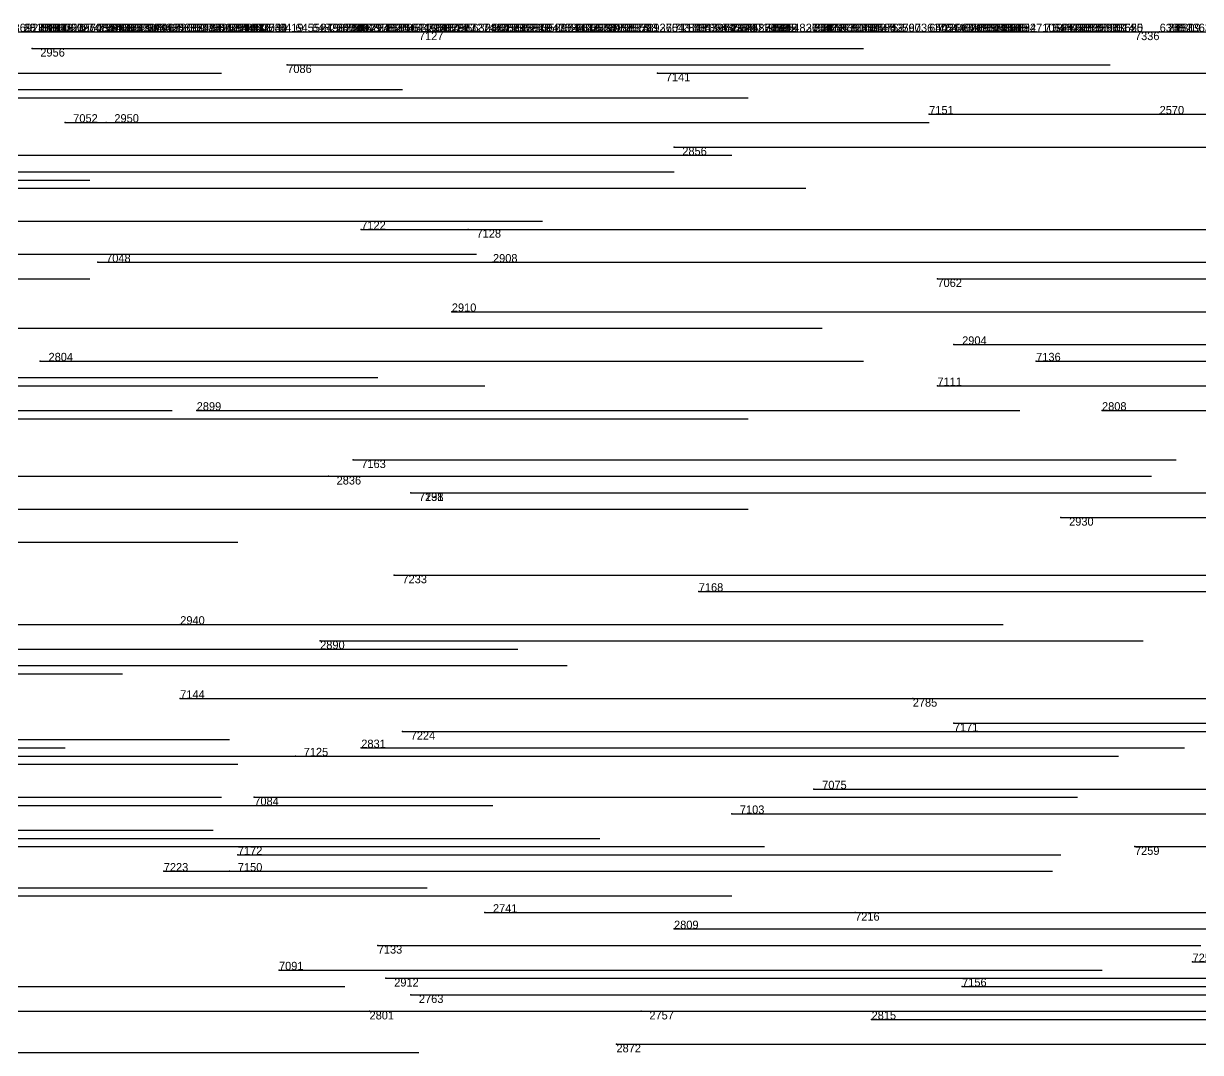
# Model space of a CAD drawing. Extents: x 0 to 1.1, y 0 to 1.
# Drawn here: x 0.371 to 0.514, y 0.876 to 1.001 of the extents above; entities that cross this region are included whole.
import ezdxf

# ---------------------------------------------------------------- set-up
doc = ezdxf.new("R2010")
doc.units = 0
for name, color, linetype in [('Facilities', 3, 'CONTINUOUS'), ('Normals', 1, 'CONTINUOUS'), ('Source_points', 5, 'CONTINUOUS'), ('Text', 3, 'CONTINUOUS')]:
    doc.layers.add(name, color=color, linetype=linetype)

msp = doc.modelspace()

# ---------------------------------------------------------------- linework, layer by layer
at = {"layer": 'Facilities', "color": 3}
for p in [(0.371, 1, 0.196), (0.371, 1, 0.229), (0.371, 1, 0.571), (0.372, 1, 0.146), (0.372, 1, 0.016), (0.373, 1, 0.078), (0.373, 1, 0.426), (0.373, 1, 0.755), (0.373, 1, 0.54), (0.374, 1, 0.349), (0.374, 1, 0.546), (0.374, 1, 0.948), (0.374, 1, 0.886), (0.375, 1, 0.438), (0.375, 1, 0.799), (0.376, 1, 0.467), (0.376, 1, 0.887), (0.377, 1, 0.127), (0.377, 1, 0.12), (0.377, 1, 0.98), (0.378, 1, 0.644), (0.378, 1, 0.931), (0.379, 1, 0.384), (0.38, 1, 0.451), (0.38, 1, 0.741), (0.38, 1, 0.966), (0.381, 1, 0.226), (0.381, 1, 0.017), (0.381, 1, 0.575), (0.381, 1, 0.903), (0.381, 1, 0.906), (0.382, 1, 0.056), (0.382, 1, 0.978), (0.383, 1, 0.073), (0.383, 1, 0.691), (0.384, 1, 0.25), (0.384, 1, 0.241), (0.384, 1, 0.77), (0.386, 1, 0.059), (0.386, 1, 0.696), (0.386, 1, 0.863), (0.387, 1, 0.592), (0.388, 1, 0.124), (0.389, 1, 0.336), (0.389, 1, 0.514), (0.39, 1, 0.477), (0.39, 1, 0.33), (0.391, 1, 0.421), (0.391, 1, 0.656), (0.391, 1, 0.551), (0.392, 1, 0.879), (0.393, 1, 0.36), (0.393, 1, 0.657), (0.394, 1, 0.22), (0.394, 1, 0.471), (0.394, 1, 0.278), (0.395, 1, 0.107), (0.395, 1, 0.313), (0.396, 1, 0.745), (0.397, 1, 0.418), (0.397, 1, 0.733), (0.397, 1, 0.669), (0.397, 1, 0.991), (0.397, 1, 0.814), (0.398, 1, 0.053), (0.399, 1, 0.223), (0.4, 1, 0.346), (0.4, 1, 0.951), (0.401, 1, 0.654), (0.404, 1, 0.641), (0.405, 1, 0.57), (0.406, 1, 0.161), (0.407, 1, 0.562), (0.408, 1, 0.204), (0.408, 1, 0.482), (0.408, 1, 0.336), (0.408, 1, 0.69), (0.409, 1, 0.063), (0.409, 1, 0.894), (0.409, 1, 0.915), (0.41, 1, 0.099), (0.41, 1, 0.129), (0.41, 1, 0.524), (0.41, 1, 0.888), (0.412, 1, 0.571), (0.413, 1, 0.226), (0.413, 1, 0.098), (0.413, 1, 0.572), (0.413, 1, 0.763), (0.414, 1, 0.211), (0.415, 1, 0.25), (0.415, 1, 0.629), (0.416, 1, 0.756), (0.417, 1, 0.731), (0.418, 1, 0.807), (0.418, 1, 1), (0.419, 1, 0.107), (0.42, 1, 0.968), (0.42, 1, 0.971), (0.421, 1, 0.389), (0.421, 1, 0.696), (0.421, 1, 0.832), (0.422, 1, 0.786), (0.423, 1, 0.159), (0.423, 1, 0.193), (0.423, 1, 0.424), (0.426, 1, 0.111), (0.426, 1, 0.557), (0.427, 1, 0.128), (0.428, 1, 0.346), (0.428, 1, 0.406), (0.428, 1, 0.299), (0.428, 1, 0.302), (0.428, 1, 0.954), (0.429, 1, 0.018), (0.43, 1, 0.466), (0.431, 1, 0.206), (0.431, 1, 0.327), (0.431, 1, 0.51), (0.432, 1, 0.217), (0.432, 1, 0.29), (0.433, 1, 0.303), (0.433, 1, 0.388), (0.434, 1, 0.491), (0.435, 1, 0.421), (0.435, 1, 0.899), (0.436, 1, 0.632), (0.437, 1, 0.281), (0.437, 1, 0.988), (0.437, 1, 0.774), (0.438, 1, 0.298), (0.439, 1, 0.004), (0.439, 1, 0.278), (0.439, 1, 0.265), (0.439, 1, 0.765), (0.44, 1, 0.135), (0.442, 1, 0.213), (0.442, 1, 0.729), (0.443, 1, 0.116), (0.444, 1, 0.09), (0.444, 1, 0.399), (0.445, 1, 0.127), (0.445, 1, 0.272), (0.446, 1, 0.817), (0.449, 1, 0.692), (0.449, 1, 0.807), (0.45, 1, 0.195), (0.45, 1, 0.901), (0.451, 1, 0.04), (0.451, 1, 0.214), (0.451, 1, 0.81), (0.452, 1, 0.297), (0.453, 1, 0.738), (0.455, 1, 0.054), (0.455, 1, 0.639), (0.455, 1, 0.541), (0.455, 1, 0.854), (0.457, 1, 0.141), (0.457, 1, 0.199), (0.457, 1, 0.202), (0.457, 1, 0.731), (0.457, 1, 0.909), (0.46, 1, 0.458), (0.46, 1, 0.791), (0.461, 1, 0.196), (0.461, 1, 0.65), (0.461, 1, 0.898), (0.462, 1, 0.252), (0.462, 1, 0.223), (0.462, 1, 0.559), (0.462, 1, 0.845), (0.463, 1, 0.406), (0.465, 1, 0.238), (0.465, 1, 0.409), (0.466, 1, 0.668), (0.466, 1, 0.921), (0.467, 1, 0.331), (0.468, 1, 0.213), (0.468, 1, 0.025), (0.468, 1, 0.336), (0.469, 1, 0.095), (0.469, 1, 0.533), (0.47, 1, 0.427), (0.471, 1, 0.713), (0.472, 1, 0.009), (0.472, 1, 0.187), (0.473, 1, 0.465), (0.473, 1, 0.873), (0.474, 1, 0.754), (0.474, 1, 0.525), (0.474, 1, 0.863), (0.475, 1, 0.234), (0.476, 1, 0.309), (0.477, 1, 0.088), (0.48, 1, 0.382), (0.481, 1, 0.604), (0.481, 1, 0.672), (0.481, 1, 0.991), (0.483, 1, 0.593), (0.483, 1, 0.535), (0.484, 1, 0.266), (0.485, 1, 0.445), (0.485, 1, 0.754), (0.486, 1, 0.389), (0.486, 1, 0.558), (0.486, 1, 0.863), (0.487, 1, 0.768), (0.487, 1, 0.767), (0.488, 1, 0.22), (0.488, 1, 0.13), (0.488, 1, 0.699), (0.488, 1, 0.928), (0.489, 1, 0.088), (0.489, 1, 0.501), (0.489, 1, 0.393), (0.489, 1, 0.872), (0.49, 1, 0.08), (0.49, 1, 0.391), (0.49, 1, 0.585), (0.49, 1, 0.834), (0.491, 1, 0.247), (0.494, 1, 0.85), (0.494, 1, 0.82), (0.496, 1, 0.685), (0.496, 1, 0.713), (0.497, 1, 0.107), (0.497, 1, 0.399), (0.497, 1, 0.877), (0.498, 1, 0.525), (0.499, 1, 0.065), (0.499, 1, 0.336), (0.499, 1, 0.938), (0.5, 1, 0.498), (0.501, 1, 0.348), (0.501, 1, 0.375), (0.501, 1, 0.785), (0.502, 1, 0.771), (0.503, 1, 0.274), (0.503, 1, 0.355), (0.503, 1, 0.438), (0.505, 1, 1), (0.509, 1, 0.739), (0.509, 1, 0.885), (0.51, 1, 0.25), (0.51, 1, 0.825), (0.511, 1, 0.698), (0.513, 1, 0.443), (0.513, 1, 0.977), (0.372, 0.998), (0.403, 0.996, 1), (0.448, 0.995, 1), (0.481, 0.99, 1), (0.509, 0.99), (0.376, 0.989, 1), (0.381, 0.989), (0.45, 0.986), (0.412, 0.976, 1), (0.425, 0.976, 1), (0.38, 0.972, 1), (0.428, 0.972), (0.482, 0.97, 1), (0.423, 0.966), (0.484, 0.962), (0.373, 0.96), (0.494, 0.96, 1), (0.482, 0.957, 1), (0.392, 0.954), (0.502, 0.954), (0.411, 0.948, 1), (0.408, 0.946), (0.418, 0.944, 1), (0.418, 0.944, 1), (0.497, 0.941), (0.416, 0.934, 1), (0.453, 0.932, 1), (0.39, 0.928), (0.407, 0.926), (0.39, 0.919, 1), (0.479, 0.919), (0.484, 0.916, 1), (0.417, 0.915, 1), (0.412, 0.913), (0.404, 0.912, 1), (0.399, 0.907, 1), (0.467, 0.908, 1), (0.457, 0.905, 1), (0.506, 0.901, 1), (0.397, 0.9, 1), (0.388, 0.898, 1), (0.396, 0.898, 1), (0.427, 0.893), (0.472, 0.893, 1), (0.45, 0.891), (0.414, 0.889, 1), (0.513, 0.887, 1), (0.402, 0.886, 1), (0.415, 0.885), (0.485, 0.884, 1), (0.418, 0.883), (0.413, 0.881), (0.446, 0.881), (0.474, 0.88), (0.443, 0.877)]:
    msp.add_point(p, dxfattribs=at)
at = {"layer": 'Normals', "color": 1}
for p, q in [((0.271, 1, 0.752), (0.371, 1, 0.752)), ((0.271, 1, 0.914), (0.371, 1, 0.914)), ((0.272, 1, 0.16), (0.372, 1, 0.16)), ((0.273, 1, 0.24), (0.373, 1, 0.24)), ((0.273, 1, 0.335), (0.373, 1, 0.335)), ((0.273, 1, 0.511), (0.373, 1, 0.511)), ((0.273, 1, 0.759), (0.373, 1, 0.759)), ((0.273, 1, 0.834), (0.373, 1, 0.834)), ((0.274, 1, 0.63), (0.374, 1, 0.63)), ((0.275, 1, 0.215), (0.375, 1, 0.215)), ((0.275, 1, 0.58), (0.375, 1, 0.58)), ((0.276, 1, 0.719), (0.376, 1, 0.719)), ((0.277, 1, 0.95), (0.377, 1, 0.95)), ((0.278, 1, 0.153), (0.378, 1, 0.153)), ((0.278, 1, 0.43), (0.378, 1, 0.43)), ((0.279, 1, 0.409), (0.379, 1, 0.409)), ((0.279, 1, 0.587), (0.379, 1, 0.587)), ((0.279, 1, 0.838), (0.379, 1, 0.838)), ((0.28, 1, 0.344), (0.38, 1, 0.344)), ((0.281, 1, 0.168), (0.381, 1, 0.168)), ((0.281, 1, 0.265), (0.381, 1, 0.265)), ((0.281, 1, 0.707), (0.381, 1, 0.707)), ((0.281, 1, 0.793), (0.381, 1, 0.793)), ((0.281, 1, 0.794), (0.381, 1, 0.794)), ((0.282, 1, 0.451), (0.382, 1, 0.451)), ((0.283, 1, 0.537), (0.383, 1, 0.537)), ((0.284, 1, 0.035), (0.384, 1, 0.035)), ((0.284, 1, 0.132), (0.384, 1, 0.132)), ((0.284, 1, 0.511), (0.384, 1, 0.511)), ((0.286, 1, 0.037), (0.386, 1, 0.037)), ((0.286, 1, 0.825), (0.386, 1, 0.825)), ((0.287, 1, 0.2), (0.387, 1, 0.2)), ((0.287, 1, 0.548), (0.387, 1, 0.548)), ((0.288, 1, 0.459), (0.388, 1, 0.459)), ((0.29, 1, 0.364), (0.39, 1, 0.364)), ((0.29, 1, 0.814), (0.39, 1, 0.814)), ((0.29, 1, 0.811), (0.39, 1, 0.811)), ((0.292, 1, 0.189), (0.392, 1, 0.189)), ((0.292, 1, 0.134), (0.392, 1, 0.134)), ((0.293, 1, 0.641), (0.393, 1, 0.641)), ((0.294, 1, 0.296), (0.394, 1, 0.296)), ((0.294, 1, 0.508), (0.394, 1, 0.508)), ((0.294, 1, 0.892), (0.394, 1, 0.892)), ((0.294, 1, 0.967), (0.394, 1, 0.967)), ((0.296, 1, 0.746), (0.396, 1, 0.746)), ((0.297, 1, 0.114), (0.397, 1, 0.114)), ((0.297, 1, 0.591), (0.397, 1, 0.591)), ((0.297, 1, 0.869), (0.397, 1, 0.869)), ((0.298, 1, 0.567), (0.398, 1, 0.567)), ((0.299, 1, 0.206), (0.399, 1, 0.206)), ((0.299, 1, 0.007), (0.399, 1, 0.007)), ((0.299, 1, 0.992), (0.399, 1, 0.992)), ((0.299, 1, 0.883), (0.399, 1, 0.883)), ((0.301, 1, 0.504), (0.401, 1, 0.504)), ((0.302, 1, 0.125), (0.402, 1, 0.125)), ((0.302, 1, 0.188), (0.402, 1, 0.188)), ((0.303, 1, 0.376), (0.403, 1, 0.376)), ((0.303, 1, 0.553), (0.403, 1, 0.553)), ((0.304, 1, 0.048), (0.404, 1, 0.048)), ((0.304, 1, 0.291), (0.404, 1, 0.291)), ((0.305, 1, 0.958), (0.405, 1, 0.958)), ((0.306, 1, 0.013), (0.406, 1, 0.013)), ((0.306, 1, 0.658), (0.406, 1, 0.658)), ((0.308, 1, 0.071), (0.408, 1, 0.071)), ((0.31, 1, 0.096), (0.41, 1, 0.096)), ((0.31, 1, 0.875), (0.41, 1, 0.875)), ((0.311, 1, 0.783), (0.411, 1, 0.783)), ((0.312, 1, 0.234), (0.412, 1, 0.234)), ((0.312, 1, 0.123), (0.412, 1, 0.123)), ((0.312, 1, 0.387), (0.412, 1, 0.387)), ((0.315, 1, 0.206), (0.415, 1, 0.206)), ((0.315, 1, 0.189), (0.415, 1, 0.189)), ((0.315, 1, 0.365), (0.415, 1, 0.365)), ((0.316, 1, 0.431), (0.416, 1, 0.431)), ((0.317, 1, 0.145), (0.417, 1, 0.145)), ((0.317, 1, 0.653), (0.417, 1, 0.653)), ((0.317, 1, 0.657), (0.416, 1, 0.657)), ((0.317, 1, 0.985), (0.417, 1, 0.985)), ((0.318, 1, 0.409), (0.418, 1, 0.409)), ((0.318, 1, 0.98), (0.417, 1, 0.98)), ((0.318, 1, 0.803), (0.418, 1, 0.803)), ((0.318, 1, 0.794), (0.417, 1, 0.794)), ((0.319, 1, 0.541), (0.419, 1, 0.541)), ((0.319, 1, 0.738), (0.419, 1, 0.738)), ((0.32, 1, 0.069), (0.42, 1, 0.069)), ((0.32, 1, 0.626), (0.419, 1, 0.626)), ((0.321, 1, 0.02), (0.421, 1, 0.02)), ((0.321, 1, 0.649), (0.42, 1, 0.649)), ((0.322, 1, 0.663), (0.422, 1, 0.663)), ((0.322, 1, 0.74), (0.422, 1, 0.74)), ((0.323, 1, 0.178), (0.423, 1, 0.178)), ((0.323, 1, 0.145), (0.423, 1, 0.145)), ((0.324, 1, 0.698), (0.423, 1, 0.698)), ((0.325, 1, 0.698), (0.425, 1, 0.698)), ((0.325, 1, 0.7), (0.425, 1, 0.7)), ((0.325, 1, 0.524), (0.425, 1, 0.524)), ((0.325, 1, 0.952), (0.425, 1, 0.952)), ((0.326, 1, 0.303), (0.426, 1, 0.303)), ((0.326, 1, 0.273), (0.425, 1, 0.273)), ((0.331, 1, 0.14), (0.43, 1, 0.14)), ((0.331, 1, 0.282), (0.431, 1, 0.282)), ((0.331, 1, 0.805), (0.431, 1, 0.805)), ((0.332, 1, 0.307), (0.432, 1, 0.307)), ((0.332, 1, 0.354), (0.432, 1, 0.354)), ((0.332, 1, 0.411), (0.432, 1, 0.411)), ((0.332, 1, 0.664), (0.432, 1, 0.664)), ((0.332, 1, 0.702), (0.432, 1, 0.702)), ((0.332, 1, 1), (0.432, 1, 1)), ((0.333, 1, 0.594), (0.433, 1, 0.594)), ((0.333, 1, 0.597), (0.433, 1, 0.597)), ((0.333, 1, 0.789), (0.433, 1, 0.789)), ((0.334, 1, 0.1), (0.434, 1, 0.1)), ((0.334, 1, 0.489), (0.433, 1, 0.489)), ((0.334, 1, 0.572), (0.434, 1, 0.572)), ((0.334, 1, 0.887), (0.434, 1, 0.887)), ((0.334, 1, 0.937), (0.434, 1, 0.937)), ((0.334, 1, 0.859), (0.433, 1, 0.859)), ((0.335, 1, 0.097), (0.435, 1, 0.097)), ((0.336, 1, 0.564), (0.436, 1, 0.564)), ((0.337, 1, 0.157), (0.437, 1, 0.157)), ((0.337, 1, 0.585), (0.437, 1, 0.585)), ((0.337, 1, 0.736), (0.437, 1, 0.736)), ((0.338, 1, 0.363), (0.438, 1, 0.363)), ((0.338, 1, 0.765), (0.438, 1, 0.765)), ((0.339, 1, 0.509), (0.439, 1, 0.509)), ((0.34, 1, 0.537), (0.44, 1, 0.537)), ((0.341, 1, 0.693), (0.441, 1, 0.693)), ((0.342, 1, 0.151), (0.442, 1, 0.151)), ((0.342, 1, 0.402), (0.442, 1, 0.402)), ((0.343, 1, 0.208), (0.443, 1, 0.208)), ((0.345, 1, 0.296), (0.445, 1, 0.296)), ((0.348, 1, 0.34), (0.448, 1, 0.34)), ((0.35, 1, 0.811), (0.45, 1, 0.811)), ((0.35, 1, 0.974), (0.45, 1, 0.974)), ((0.353, 1, 0.516), (0.453, 1, 0.516)), ((0.353, 1, 0.729), (0.453, 1, 0.729)), ((0.354, 1, 0.235), (0.454, 1, 0.235)), ((0.355, 1, 0.61), (0.455, 1, 0.61)), ((0.355, 1, 0.908), (0.455, 1, 0.908)), ((0.356, 1, 0.035), (0.456, 1, 0.035)), ((0.357, 1, 0.674), (0.457, 1, 0.674)), ((0.357, 1, 0.811), (0.457, 1, 0.811)), ((0.361, 1, 0.527), (0.461, 1, 0.527)), ((0.362, 1, 0.184), (0.462, 1, 0.184)), ((0.362, 1, 0.062), (0.462, 1, 0.062)), ((0.362, 1, 0.161), (0.462, 1, 0.161)), ((0.363, 1, 0.535), (0.463, 1, 0.535)), ((0.363, 1, 0.607), (0.463, 1, 0.607)), ((0.364, 1, 0.16), (0.464, 1, 0.16)), ((0.364, 1, 0.339), (0.464, 1, 0.339)), ((0.364, 1, 0.967), (0.464, 1, 0.967)), ((0.365, 1, 0.475), (0.465, 1, 0.475)), ((0.366, 1, 0.298), (0.466, 1, 0.298)), ((0.367, 1, 0.232), (0.467, 1, 0.232)), ((0.367, 1, 0.302), (0.467, 1, 0.302)), ((0.367, 1, 0.68), (0.467, 1, 0.68)), ((0.367, 1, 0.808), (0.467, 1, 0.808)), ((0.367, 1, 0.816), (0.467, 1, 0.816)), ((0.368, 1, 0.428), (0.468, 1, 0.428)), ((0.369, 1, 0.042), (0.469, 1, 0.042)), ((0.371, 1, 0.196), (0.471, 1, 0.196)), ((0.371, 1, 0.229), (0.471, 1, 0.229)), ((0.371, 1, 0.571), (0.471, 1, 0.571)), ((0.372, 1, 0.146), (0.472, 1, 0.146)), ((0.372, 1, 0.016), (0.472, 1, 0.016)), ((0.373, 1, 0.078), (0.473, 1, 0.078)), ((0.373, 1, 0.426), (0.474, 1, 0.426)), ((0.373, 1, 0.755), (0.473, 1, 0.755)), ((0.373, 1, 0.54), (0.473, 1, 0.54)), ((0.374, 1, 0.349), (0.474, 1, 0.349)), ((0.374, 1, 0.546), (0.474, 1, 0.546)), ((0.374, 1, 0.948), (0.474, 1, 0.948)), ((0.374, 1, 0.886), (0.474, 1, 0.886)), ((0.375, 1, 0.438), (0.475, 1, 0.438)), ((0.375, 1, 0.799), (0.475, 1, 0.799)), ((0.376, 1, 0.467), (0.476, 1, 0.467)), ((0.376, 1, 0.887), (0.476, 1, 0.887)), ((0.377, 1, 0.127), (0.477, 1, 0.127)), ((0.377, 1, 0.12), (0.477, 1, 0.12)), ((0.377, 1, 0.98), (0.477, 1, 0.98)), ((0.378, 1, 0.644), (0.478, 1, 0.644)), ((0.378, 1, 0.931), (0.478, 1, 0.931)), ((0.379, 1, 0.384), (0.479, 1, 0.384)), ((0.38, 1, 0.451), (0.48, 1, 0.451)), ((0.38, 1, 0.741), (0.48, 1, 0.741)), ((0.38, 1, 0.966), (0.48, 1, 0.966)), ((0.381, 1, 0.226), (0.481, 1, 0.226)), ((0.381, 1, 0.017), (0.481, 1, 0.017)), ((0.381, 1, 0.575), (0.481, 1, 0.575)), ((0.381, 1, 0.903), (0.481, 1, 0.903)), ((0.381, 1, 0.906), (0.481, 1, 0.906)), ((0.382, 1, 0.056), (0.482, 1, 0.056)), ((0.382, 1, 0.978), (0.482, 1, 0.978)), ((0.383, 1, 0.073), (0.483, 1, 0.073)), ((0.383, 1, 0.691), (0.483, 1, 0.691)), ((0.384, 1, 0.25), (0.484, 1, 0.25)), ((0.384, 1, 0.241), (0.484, 1, 0.241)), ((0.384, 1, 0.77), (0.484, 1, 0.77)), ((0.386, 1, 0.059), (0.486, 1, 0.059)), ((0.386, 1, 0.696), (0.486, 1, 0.696)), ((0.386, 1, 0.863), (0.486, 1, 0.863)), ((0.387, 1, 0.592), (0.487, 1, 0.592)), ((0.388, 1, 0.124), (0.488, 1, 0.124)), ((0.389, 1, 0.336), (0.489, 1, 0.336)), ((0.389, 1, 0.514), (0.489, 1, 0.514)), ((0.39, 1, 0.477), (0.49, 1, 0.477)), ((0.39, 1, 0.33), (0.49, 1, 0.33)), ((0.391, 1, 0.421), (0.491, 1, 0.421)), ((0.391, 1, 0.656), (0.491, 1, 0.656)), ((0.391, 1, 0.551), (0.491, 1, 0.551)), ((0.392, 1, 0.879), (0.492, 1, 0.879)), ((0.393, 1, 0.36), (0.493, 1, 0.36)), ((0.393, 1, 0.657), (0.493, 1, 0.657)), ((0.394, 1, 0.22), (0.494, 1, 0.22)), ((0.394, 1, 0.471), (0.494, 1, 0.471)), ((0.394, 1, 0.278), (0.494, 1, 0.278)), ((0.395, 1, 0.107), (0.495, 1, 0.107)), ((0.395, 1, 0.313), (0.495, 1, 0.313)), ((0.396, 1, 0.745), (0.496, 1, 0.745)), ((0.397, 1, 0.418), (0.497, 1, 0.418)), ((0.397, 1, 0.733), (0.497, 1, 0.733)), ((0.397, 1, 0.669), (0.497, 1, 0.669)), ((0.397, 1, 0.991), (0.497, 1, 0.991)), ((0.397, 1, 0.814), (0.497, 1, 0.814)), ((0.398, 1, 0.053), (0.498, 1, 0.053)), ((0.399, 1, 0.223), (0.499, 1, 0.223)), ((0.4, 1, 0.346), (0.5, 1, 0.346)), ((0.4, 1, 0.951), (0.5, 1, 0.951)), ((0.401, 1, 0.654), (0.501, 1, 0.654)), ((0.404, 1, 0.641), (0.504, 1, 0.641)), ((0.405, 1, 0.57), (0.505, 1, 0.57)), ((0.406, 1, 0.161), (0.506, 1, 0.161)), ((0.407, 1, 0.562), (0.507, 1, 0.562)), ((0.408, 1, 0.204), (0.508, 1, 0.204)), ((0.408, 1, 0.482), (0.508, 1, 0.482)), ((0.408, 1, 0.336), (0.508, 1, 0.336)), ((0.408, 1, 0.69), (0.508, 1, 0.69)), ((0.409, 1, 0.063), (0.509, 1, 0.063)), ((0.409, 1, 0.894), (0.509, 1, 0.894)), ((0.409, 1, 0.915), (0.509, 1, 0.915)), ((0.41, 1, 0.099), (0.51, 1, 0.099)), ((0.41, 1, 0.129), (0.51, 1, 0.129)), ((0.41, 1, 0.524), (0.51, 1, 0.524)), ((0.41, 1, 0.888), (0.51, 1, 0.888)), ((0.412, 1, 0.571), (0.512, 1, 0.571)), ((0.413, 1, 0.226), (0.513, 1, 0.226)), ((0.413, 1, 0.098), (0.513, 1, 0.098)), ((0.413, 1, 0.572), (0.513, 1, 0.572)), ((0.413, 1, 0.763), (0.513, 1, 0.763)), ((0.414, 1, 0.211), (0.514, 1, 0.211)), ((0.415, 1, 0.25), (0.515, 1, 0.25)), ((0.415, 1, 0.629), (0.515, 1, 0.629)), ((0.416, 1, 0.756), (0.516, 1, 0.756)), ((0.417, 1, 0.731), (0.517, 1, 0.731)), ((0.418, 1, 0.807), (0.518, 1, 0.807)), ((0.418, 1, 1), (0.518, 1, 1)), ((0.419, 1, 0.107), (0.519, 1, 0.107)), ((0.42, 1, 0.968), (0.52, 1, 0.968)), ((0.42, 1, 0.971), (0.52, 1, 0.971)), ((0.421, 1, 0.389), (0.521, 1, 0.389)), ((0.421, 1, 0.696), (0.521, 1, 0.696)), ((0.421, 1, 0.832), (0.521, 1, 0.832)), ((0.422, 1, 0.786), (0.522, 1, 0.786)), ((0.423, 1, 0.159), (0.523, 1, 0.159)), ((0.423, 1, 0.193), (0.523, 1, 0.193)), ((0.423, 1, 0.424), (0.523, 1, 0.424)), ((0.426, 1, 0.111), (0.526, 1, 0.111)), ((0.426, 1, 0.557), (0.526, 1, 0.557)), ((0.427, 1, 0.128), (0.527, 1, 0.128)), ((0.428, 1, 0.346), (0.528, 1, 0.346)), ((0.428, 1, 0.406), (0.528, 1, 0.406)), ((0.428, 1, 0.299), (0.528, 1, 0.299)), ((0.428, 1, 0.302), (0.528, 1, 0.302)), ((0.428, 1, 0.954), (0.528, 1, 0.954)), ((0.429, 1, 0.018), (0.529, 1, 0.018)), ((0.43, 1, 0.466), (0.53, 1, 0.466)), ((0.431, 1, 0.206), (0.531, 1, 0.206)), ((0.431, 1, 0.327), (0.531, 1, 0.327)), ((0.431, 1, 0.51), (0.531, 1, 0.51)), ((0.432, 1, 0.217), (0.532, 1, 0.217)), ((0.432, 1, 0.29), (0.532, 1, 0.29)), ((0.433, 1, 0.303), (0.533, 1, 0.303)), ((0.433, 1, 0.388), (0.533, 1, 0.388)), ((0.434, 1, 0.491), (0.534, 1, 0.491)), ((0.435, 1, 0.421), (0.535, 1, 0.421)), ((0.435, 1, 0.899), (0.535, 1, 0.899)), ((0.436, 1, 0.632), (0.536, 1, 0.632)), ((0.437, 1, 0.281), (0.537, 1, 0.281)), ((0.437, 1, 0.988), (0.537, 1, 0.988)), ((0.437, 1, 0.774), (0.537, 1, 0.774)), ((0.438, 1, 0.298), (0.537, 1, 0.298)), ((0.439, 1, 0.004), (0.539, 1, 0.004)), ((0.439, 1, 0.278), (0.539, 1, 0.278)), ((0.439, 1, 0.265), (0.539, 1, 0.265)), ((0.439, 1, 0.765), (0.539, 1, 0.765)), ((0.44, 1, 0.135), (0.54, 1, 0.135)), ((0.442, 1, 0.213), (0.542, 1, 0.213)), ((0.442, 1, 0.729), (0.542, 1, 0.729)), ((0.443, 1, 0.116), (0.542, 1, 0.116)), ((0.444, 1, 0.09), (0.543, 1, 0.09)), ((0.444, 1, 0.399), (0.544, 1, 0.399)), ((0.445, 1, 0.127), (0.545, 1, 0.127)), ((0.445, 1, 0.272), (0.545, 1, 0.272)), ((0.446, 1, 0.817), (0.546, 1, 0.817)), ((0.449, 1, 0.692), (0.549, 1, 0.692)), ((0.449, 1, 0.807), (0.549, 1, 0.807)), ((0.45, 1, 0.195), (0.55, 1, 0.195)), ((0.45, 1, 0.901), (0.549, 1, 0.901)), ((0.451, 1, 0.04), (0.551, 1, 0.04)), ((0.451, 1, 0.214), (0.551, 1, 0.214)), ((0.451, 1, 0.81), (0.551, 1, 0.81)), ((0.452, 1, 0.297), (0.552, 1, 0.297)), ((0.453, 1, 0.738), (0.552, 1, 0.738)), ((0.455, 1, 0.054), (0.555, 1, 0.054)), ((0.455, 1, 0.639), (0.555, 1, 0.639)), ((0.455, 1, 0.541), (0.555, 1, 0.541)), ((0.455, 1, 0.854), (0.555, 1, 0.854)), ((0.457, 1, 0.141), (0.557, 1, 0.141)), ((0.457, 1, 0.199), (0.557, 1, 0.199)), ((0.457, 1, 0.202), (0.557, 1, 0.202)), ((0.457, 1, 0.731), (0.557, 1, 0.731)), ((0.457, 1, 0.909), (0.556, 1, 0.909)), ((0.46, 1, 0.458), (0.56, 1, 0.458)), ((0.46, 1, 0.791), (0.56, 1, 0.791)), ((0.461, 1, 0.196), (0.561, 1, 0.196)), ((0.461, 1, 0.65), (0.561, 1, 0.65)), ((0.461, 1, 0.898), (0.56, 1, 0.898)), ((0.462, 1, 0.252), (0.562, 1, 0.252)), ((0.462, 1, 0.223), (0.561, 1, 0.223)), ((0.462, 1, 0.559), (0.562, 1, 0.559)), ((0.462, 1, 0.845), (0.562, 1, 0.845)), ((0.463, 1, 0.406), (0.563, 1, 0.406)), ((0.465, 1, 0.238), (0.565, 1, 0.238)), ((0.465, 1, 0.409), (0.565, 1, 0.409)), ((0.466, 1, 0.668), (0.566, 1, 0.668)), ((0.466, 1, 0.921), (0.566, 1, 0.921)), ((0.467, 1, 0.331), (0.567, 1, 0.331)), ((0.468, 1, 0.213), (0.568, 1, 0.213)), ((0.468, 1, 0.025), (0.568, 1, 0.025)), ((0.468, 1, 0.336), (0.568, 1, 0.336)), ((0.469, 1, 0.095), (0.569, 1, 0.095)), ((0.469, 1, 0.533), (0.569, 1, 0.533)), ((0.47, 1, 0.427), (0.571, 1, 0.427)), ((0.471, 1, 0.713), (0.571, 1, 0.713)), ((0.472, 1, 0.009), (0.572, 1, 0.009)), ((0.472, 1, 0.187), (0.572, 1, 0.187)), ((0.473, 1, 0.465), (0.573, 1, 0.465)), ((0.473, 1, 0.873), (0.573, 1, 0.873)), ((0.474, 1, 0.754), (0.574, 1, 0.754)), ((0.474, 1, 0.525), (0.574, 1, 0.525)), ((0.474, 1, 0.863), (0.574, 1, 0.863)), ((0.475, 1, 0.234), (0.575, 1, 0.234)), ((0.476, 1, 0.309), (0.576, 1, 0.309)), ((0.477, 1, 0.088), (0.577, 1, 0.088)), ((0.48, 1, 0.382), (0.58, 1, 0.382)), ((0.481, 1, 0.604), (0.581, 1, 0.604)), ((0.481, 1, 0.672), (0.581, 1, 0.672)), ((0.481, 1, 0.991), (0.581, 1, 0.991)), ((0.483, 1, 0.593), (0.583, 1, 0.593)), ((0.483, 1, 0.535), (0.583, 1, 0.535)), ((0.484, 1, 0.266), (0.585, 1, 0.266)), ((0.485, 1, 0.445), (0.585, 1, 0.445)), ((0.485, 1, 0.754), (0.585, 1, 0.754)), ((0.486, 1, 0.389), (0.586, 1, 0.389)), ((0.486, 1, 0.558), (0.587, 1, 0.558)), ((0.486, 1, 0.863), (0.586, 1, 0.863)), ((0.487, 1, 0.768), (0.587, 1, 0.768)), ((0.487, 1, 0.767), (0.587, 1, 0.767)), ((0.488, 1, 0.22), (0.588, 1, 0.22)), ((0.488, 1, 0.13), (0.588, 1, 0.13)), ((0.488, 1, 0.699), (0.588, 1, 0.699)), ((0.488, 1, 0.928), (0.588, 1, 0.928)), ((0.489, 1, 0.088), (0.589, 1, 0.088)), ((0.489, 1, 0.501), (0.589, 1, 0.501)), ((0.489, 1, 0.393), (0.589, 1, 0.393)), ((0.489, 1, 0.872), (0.589, 1, 0.872)), ((0.49, 1, 0.08), (0.59, 1, 0.08)), ((0.49, 1, 0.391), (0.59, 1, 0.391)), ((0.49, 1, 0.585), (0.59, 1, 0.585)), ((0.49, 1, 0.834), (0.59, 1, 0.834)), ((0.491, 1, 0.247), (0.591, 1, 0.247)), ((0.494, 1, 0.85), (0.594, 1, 0.85)), ((0.494, 1, 0.82), (0.595, 1, 0.82)), ((0.496, 1, 0.685), (0.596, 1, 0.685)), ((0.496, 1, 0.713), (0.596, 1, 0.713)), ((0.497, 1, 0.107), (0.597, 1, 0.107)), ((0.497, 1, 0.399), (0.597, 1, 0.399)), ((0.497, 1, 0.877), (0.597, 1, 0.877)), ((0.498, 1, 0.525), (0.598, 1, 0.525)), ((0.499, 1, 0.065), (0.599, 1, 0.065)), ((0.499, 1, 0.336), (0.599, 1, 0.336)), ((0.499, 1, 0.938), (0.6, 1, 0.938)), ((0.5, 1, 0.498), (0.6, 1, 0.498)), ((0.501, 1, 0.348), (0.601, 1, 0.348)), ((0.501, 1, 0.375), (0.601, 1, 0.375)), ((0.501, 1, 0.785), (0.601, 1, 0.785)), ((0.502, 1, 0.771), (0.602, 1, 0.771)), ((0.503, 1, 0.274), (0.603, 1, 0.274)), ((0.503, 1, 0.355), (0.603, 1, 0.355)), ((0.503, 1, 0.438), (0.603, 1, 0.438)), ((0.505, 1, 1), (0.605, 1, 1)), ((0.509, 1, 0.739), (0.609, 1, 0.739)), ((0.509, 1, 0.885), (0.609, 1, 0.885)), ((0.51, 1, 0.25), (0.61, 1, 0.25)), ((0.51, 1, 0.825), (0.61, 1, 0.825)), ((0.511, 1, 0.698), (0.611, 1, 0.698)), ((0.513, 1, 0.443), (0.613, 1, 0.443)), ((0.513, 1, 0.977), (0.613, 1, 0.977)), ((0.372, 0.998), (0.473, 0.998)), ((0.403, 0.996, 1), (0.503, 0.996, 1)), ((0.295, 0.995), (0.395, 0.995)), ((0.448, 0.995, 1), (0.548, 0.995, 1)), ((0.317, 0.993), (0.417, 0.993)), ((0.359, 0.992, 1), (0.459, 0.992, 1)), ((0.481, 0.99, 1), (0.581, 0.99, 1)), ((0.509, 0.99), (0.609, 0.99)), ((0.376, 0.989, 1), (0.476, 0.989, 1)), ((0.381, 0.989), (0.481, 0.989)), ((0.45, 0.986), (0.55, 0.986)), ((0.357, 0.985), (0.457, 0.985)), ((0.295, 0.983), (0.395, 0.983)), ((0.331, 0.983), (0.43, 0.983)), ((0.35, 0.983), (0.45, 0.983)), ((0.272, 0.981), (0.372, 0.981)), ((0.279, 0.982, 1), (0.379, 0.982, 1)), ((0.297, 0.981, 1), (0.397, 0.981, 1)), ((0.365, 0.981, 1), (0.466, 0.981, 1)), ((0.334, 0.977, 1), (0.434, 0.977, 1)), ((0.412, 0.976, 1), (0.512, 0.976, 1)), ((0.425, 0.976, 1), (0.525, 0.976, 1)), ((0.326, 0.973, 1), (0.426, 0.973, 1)), ((0.38, 0.972, 1), (0.48, 0.972, 1)), ((0.428, 0.972), (0.528, 0.972)), ((0.279, 0.97, 1), (0.379, 0.97, 1)), ((0.482, 0.97, 1), (0.582, 0.97, 1)), ((0.423, 0.966), (0.523, 0.966)), ((0.326, 0.964), (0.426, 0.964)), ((0.368, 0.964, 1), (0.468, 0.964, 1)), ((0.484, 0.962), (0.584, 0.962)), ((0.373, 0.96), (0.473, 0.96)), ((0.494, 0.96, 1), (0.594, 0.96, 1)), ((0.31, 0.957), (0.41, 0.957)), ((0.314, 0.958, 1), (0.414, 0.958, 1)), ((0.327, 0.957, 1), (0.427, 0.957, 1)), ((0.482, 0.957, 1), (0.582, 0.957, 1)), ((0.289, 0.954), (0.389, 0.954)), ((0.392, 0.954), (0.492, 0.954)), ((0.502, 0.954), (0.602, 0.954)), ((0.293, 0.953, 1), (0.393, 0.953, 1)), ((0.324, 0.953), (0.424, 0.953)), ((0.359, 0.953), (0.459, 0.953)), ((0.411, 0.948, 1), (0.511, 0.948, 1)), ((0.309, 0.946), (0.409, 0.946)), ((0.408, 0.946), (0.508, 0.946)), ((0.418, 0.944, 1), (0.518, 0.944, 1)), ((0.418, 0.944, 1), (0.518, 0.944, 1)), ((0.325, 0.942, 1), (0.425, 0.942, 1)), ((0.359, 0.942), (0.459, 0.942)), ((0.497, 0.941), (0.597, 0.941)), ((0.297, 0.938, 1), (0.397, 0.938, 1)), ((0.416, 0.934, 1), (0.516, 0.934, 1)), ((0.453, 0.932, 1), (0.553, 0.932, 1)), ((0.339, 0.928), (0.439, 0.928)), ((0.39, 0.928), (0.49, 0.928)), ((0.407, 0.926), (0.507, 0.926)), ((0.331, 0.925, 1), (0.431, 0.925, 1)), ((0.337, 0.923), (0.437, 0.923)), ((0.283, 0.922), (0.383, 0.922)), ((0.39, 0.919, 1), (0.49, 0.919, 1)), ((0.479, 0.919), (0.579, 0.919)), ((0.484, 0.916, 1), (0.584, 0.916, 1)), ((0.273, 0.914, 1), (0.373, 0.914, 1)), ((0.296, 0.914), (0.396, 0.914)), ((0.417, 0.915, 1), (0.517, 0.915, 1)), ((0.276, 0.913, 1), (0.376, 0.913, 1)), ((0.412, 0.913), (0.512, 0.913)), ((0.297, 0.911), (0.397, 0.911)), ((0.334, 0.912), (0.434, 0.912)), ((0.404, 0.912, 1), (0.504, 0.912, 1)), ((0.295, 0.907, 1), (0.395, 0.907, 1)), ((0.399, 0.907, 1), (0.499, 0.907, 1)), ((0.467, 0.908, 1), (0.567, 0.908, 1)), ((0.328, 0.906, 1), (0.428, 0.906, 1)), ((0.457, 0.905, 1), (0.557, 0.905, 1)), ((0.294, 0.903, 1), (0.394, 0.903, 1)), ((0.288, 0.902), (0.388, 0.902)), ((0.33, 0.901), (0.429, 0.901)), ((0.341, 0.902), (0.441, 0.902)), ((0.361, 0.901), (0.461, 0.901)), ((0.506, 0.901, 1), (0.606, 0.901, 1)), ((0.397, 0.9, 1), (0.497, 0.9, 1)), ((0.388, 0.898, 1), (0.488, 0.898, 1)), ((0.396, 0.898, 1), (0.496, 0.898, 1)), ((0.32, 0.896, 1), (0.42, 0.896, 1)), ((0.357, 0.895, 1), (0.457, 0.895, 1)), ((0.427, 0.893), (0.527, 0.893)), ((0.472, 0.893, 1), (0.572, 0.893, 1)), ((0.45, 0.891), (0.55, 0.891)), ((0.414, 0.889, 1), (0.514, 0.889, 1)), ((0.513, 0.887, 1), (0.613, 0.887, 1)), ((0.402, 0.886, 1), (0.502, 0.886, 1)), ((0.279, 0.884), (0.379, 0.884)), ((0.31, 0.884, 1), (0.41, 0.884, 1)), ((0.415, 0.885), (0.515, 0.885)), ((0.485, 0.884, 1), (0.585, 0.884, 1)), ((0.418, 0.883), (0.518, 0.883)), ((0.326, 0.881), (0.426, 0.881)), ((0.413, 0.881), (0.513, 0.881)), ((0.446, 0.881), (0.546, 0.881)), ((0.474, 0.88), (0.574, 0.88)), ((0.443, 0.877), (0.542, 0.877)), ((0.319, 0.876, 1), (0.419, 0.876, 1))]:
    msp.add_line(p, q, dxfattribs=at)
at = {"layer": 'Source_points', "color": 5}
for p in [(0.371, 1, 0.196), (0.371, 1, 0.229), (0.371, 1, 0.571), (0.372, 1, 0.146), (0.372, 1, 0.016), (0.373, 1, 0.078), (0.373, 1, 0.426), (0.373, 1, 0.755), (0.373, 1, 0.54), (0.374, 1, 0.349), (0.374, 1, 0.546), (0.374, 1, 0.948), (0.374, 1, 0.886), (0.375, 1, 0.438), (0.375, 1, 0.799), (0.376, 1, 0.467), (0.376, 1, 0.887), (0.377, 1, 0.127), (0.377, 1, 0.12), (0.377, 1, 0.98), (0.378, 1, 0.644), (0.378, 1, 0.931), (0.379, 1, 0.384), (0.38, 1, 0.451), (0.38, 1, 0.741), (0.38, 1, 0.966), (0.381, 1, 0.226), (0.381, 1, 0.017), (0.381, 1, 0.575), (0.381, 1, 0.903), (0.381, 1, 0.906), (0.382, 1, 0.056), (0.382, 1, 0.978), (0.383, 1, 0.073), (0.383, 1, 0.691), (0.384, 1, 0.25), (0.384, 1, 0.241), (0.384, 1, 0.77), (0.386, 1, 0.059), (0.386, 1, 0.696), (0.386, 1, 0.863), (0.387, 1, 0.592), (0.388, 1, 0.124), (0.389, 1, 0.336), (0.389, 1, 0.514), (0.39, 1, 0.477), (0.39, 1, 0.33), (0.391, 1, 0.421), (0.391, 1, 0.656), (0.391, 1, 0.551), (0.392, 1, 0.879), (0.393, 1, 0.36), (0.393, 1, 0.657), (0.394, 1, 0.22), (0.394, 1, 0.471), (0.394, 1, 0.278), (0.395, 1, 0.107), (0.395, 1, 0.313), (0.396, 1, 0.745), (0.397, 1, 0.418), (0.397, 1, 0.733), (0.397, 1, 0.669), (0.397, 1, 0.991), (0.397, 1, 0.814), (0.398, 1, 0.053), (0.399, 1, 0.223), (0.4, 1, 0.346), (0.4, 1, 0.951), (0.401, 1, 0.654), (0.404, 1, 0.641), (0.405, 1, 0.57), (0.406, 1, 0.161), (0.407, 1, 0.562), (0.408, 1, 0.204), (0.408, 1, 0.482), (0.408, 1, 0.336), (0.408, 1, 0.69), (0.409, 1, 0.063), (0.409, 1, 0.894), (0.409, 1, 0.915), (0.41, 1, 0.099), (0.41, 1, 0.129), (0.41, 1, 0.524), (0.41, 1, 0.888), (0.412, 1, 0.571), (0.413, 1, 0.226), (0.413, 1, 0.098), (0.413, 1, 0.572), (0.413, 1, 0.763), (0.414, 1, 0.211), (0.415, 1, 0.25), (0.415, 1, 0.629), (0.416, 1, 0.756), (0.417, 1, 0.731), (0.418, 1, 0.807), (0.418, 1, 1), (0.419, 1, 0.107), (0.42, 1, 0.968), (0.42, 1, 0.971), (0.421, 1, 0.389), (0.421, 1, 0.696), (0.421, 1, 0.832), (0.422, 1, 0.786), (0.423, 1, 0.159), (0.423, 1, 0.193), (0.423, 1, 0.424), (0.426, 1, 0.111), (0.426, 1, 0.557), (0.427, 1, 0.128), (0.428, 1, 0.346), (0.428, 1, 0.406), (0.428, 1, 0.299), (0.428, 1, 0.302), (0.428, 1, 0.954), (0.429, 1, 0.018), (0.43, 1, 0.466), (0.431, 1, 0.206), (0.431, 1, 0.327), (0.431, 1, 0.51), (0.432, 1, 0.217), (0.432, 1, 0.29), (0.433, 1, 0.303), (0.433, 1, 0.388), (0.434, 1, 0.491), (0.435, 1, 0.421), (0.435, 1, 0.899), (0.436, 1, 0.632), (0.437, 1, 0.281), (0.437, 1, 0.988), (0.437, 1, 0.774), (0.438, 1, 0.298), (0.439, 1, 0.004), (0.439, 1, 0.278), (0.439, 1, 0.265), (0.439, 1, 0.765), (0.44, 1, 0.135), (0.442, 1, 0.213), (0.442, 1, 0.729), (0.443, 1, 0.116), (0.444, 1, 0.09), (0.444, 1, 0.399), (0.445, 1, 0.127), (0.445, 1, 0.272), (0.446, 1, 0.817), (0.449, 1, 0.692), (0.449, 1, 0.807), (0.45, 1, 0.195), (0.45, 1, 0.901), (0.451, 1, 0.04), (0.451, 1, 0.214), (0.451, 1, 0.81), (0.452, 1, 0.297), (0.453, 1, 0.738), (0.455, 1, 0.054), (0.455, 1, 0.639), (0.455, 1, 0.541), (0.455, 1, 0.854), (0.457, 1, 0.141), (0.457, 1, 0.199), (0.457, 1, 0.202), (0.457, 1, 0.731), (0.457, 1, 0.909), (0.46, 1, 0.458), (0.46, 1, 0.791), (0.461, 1, 0.196), (0.461, 1, 0.65), (0.461, 1, 0.898), (0.462, 1, 0.252), (0.462, 1, 0.223), (0.462, 1, 0.559), (0.462, 1, 0.845), (0.463, 1, 0.406), (0.465, 1, 0.238), (0.465, 1, 0.409), (0.466, 1, 0.668), (0.466, 1, 0.921), (0.467, 1, 0.331), (0.468, 1, 0.213), (0.468, 1, 0.025), (0.468, 1, 0.336), (0.469, 1, 0.095), (0.469, 1, 0.533), (0.47, 1, 0.427), (0.471, 1, 0.713), (0.472, 1, 0.009), (0.472, 1, 0.187), (0.473, 1, 0.465), (0.473, 1, 0.873), (0.474, 1, 0.754), (0.474, 1, 0.525), (0.474, 1, 0.863), (0.475, 1, 0.234), (0.476, 1, 0.309), (0.477, 1, 0.088), (0.48, 1, 0.382), (0.481, 1, 0.604), (0.481, 1, 0.672), (0.481, 1, 0.991), (0.483, 1, 0.593), (0.483, 1, 0.535), (0.484, 1, 0.266), (0.485, 1, 0.445), (0.485, 1, 0.754), (0.486, 1, 0.389), (0.486, 1, 0.558), (0.486, 1, 0.863), (0.487, 1, 0.768), (0.487, 1, 0.767), (0.488, 1, 0.22), (0.488, 1, 0.13), (0.488, 1, 0.699), (0.488, 1, 0.928), (0.489, 1, 0.088), (0.489, 1, 0.501), (0.489, 1, 0.393), (0.489, 1, 0.872), (0.49, 1, 0.08), (0.49, 1, 0.391), (0.49, 1, 0.585), (0.49, 1, 0.834), (0.491, 1, 0.247), (0.494, 1, 0.85), (0.494, 1, 0.82), (0.496, 1, 0.685), (0.496, 1, 0.713), (0.497, 1, 0.107), (0.497, 1, 0.399), (0.497, 1, 0.877), (0.498, 1, 0.525), (0.499, 1, 0.065), (0.499, 1, 0.336), (0.499, 1, 0.938), (0.5, 1, 0.498), (0.501, 1, 0.348), (0.501, 1, 0.375), (0.501, 1, 0.785), (0.502, 1, 0.771), (0.503, 1, 0.274), (0.503, 1, 0.355), (0.503, 1, 0.438), (0.505, 1, 1), (0.509, 1, 0.739), (0.509, 1, 0.885), (0.51, 1, 0.25), (0.51, 1, 0.825), (0.511, 1, 0.698), (0.513, 1, 0.443), (0.513, 1, 0.977), (0.372, 0.998), (0.403, 0.996, 1), (0.448, 0.995, 1), (0.481, 0.99, 1), (0.509, 0.99), (0.376, 0.989, 1), (0.381, 0.989), (0.45, 0.986), (0.412, 0.976, 1), (0.425, 0.976, 1), (0.38, 0.972, 1), (0.428, 0.972), (0.482, 0.97, 1), (0.423, 0.966), (0.484, 0.962), (0.373, 0.96), (0.494, 0.96, 1), (0.482, 0.957, 1), (0.392, 0.954), (0.502, 0.954), (0.411, 0.948, 1), (0.408, 0.946), (0.418, 0.944, 1), (0.418, 0.944, 1), (0.497, 0.941), (0.416, 0.934, 1), (0.453, 0.932, 1), (0.39, 0.928), (0.407, 0.926), (0.39, 0.919, 1), (0.479, 0.919), (0.484, 0.916, 1), (0.417, 0.915, 1), (0.412, 0.913), (0.404, 0.912, 1), (0.399, 0.907, 1), (0.467, 0.908, 1), (0.457, 0.905, 1), (0.506, 0.901, 1), (0.397, 0.9, 1), (0.388, 0.898, 1), (0.396, 0.898, 1), (0.427, 0.893), (0.472, 0.893, 1), (0.45, 0.891), (0.414, 0.889, 1), (0.513, 0.887, 1), (0.402, 0.886, 1), (0.415, 0.885), (0.485, 0.884, 1), (0.418, 0.883), (0.413, 0.881), (0.446, 0.881), (0.474, 0.88), (0.443, 0.877)]:
    msp.add_point(p, dxfattribs=at)

# ---------------------------------------------------------------- texts
at = {"layer": 'Text', "color": 3}
for s, p in [('2869', (0.369, 1, 0.042)), ('2818', (0.371, 1, 0.196)), ('6515', (0.371, 1, 0.571)), ('2775', (0.372, 1, 0.146)), ('2888', (0.372, 1, 0.229)), ('2951', (0.373, 1, 0.016)), ('6466', (0.373, 1, 0.755)), ('3562', (0.374, 1, 0.349)), ('3613', (0.374, 1, 0.426)), ('2928', (0.374, 1, 0.078)), ('6448', (0.374, 1, 0.546)), ('6499', (0.374, 1, 0.54)), ('7093', (0.374, 1, 0.948)), ('7123', (0.374, 1, 0.886)), ('3575', (0.376, 1, 0.467)), ('3605', (0.376, 1, 0.438)), ('7212', (0.376, 1, 0.799)), ('7239', (0.376, 1, 0.887)), ('2788', (0.377, 1, 0.12)), ('7088', (0.377, 1, 0.98)), ('2747', (0.378, 1, 0.127)), ('6484', (0.379, 1, 0.644)), ('7036', (0.379, 1, 0.931)), ('3534', (0.38, 1, 0.451)), ('3581', (0.38, 1, 0.384)), ('7124', (0.38, 1, 0.966)), ('2847', (0.381, 1, 0.226)), ('2953', (0.381, 1, 0.017)), ('6424', (0.381, 1, 0.741)), ('6494', (0.381, 1, 0.575)), ('7099', (0.381, 1, 0.903)), ('7092', (0.382, 1, 0.978)), ('7230', (0.382, 1, 0.906)), ('2832', (0.383, 1, 0.056)), ('2771', (0.384, 1, 0.25)), ('2839', (0.384, 1, 0.073)), ('6470', (0.384, 1, 0.691)), ('7072', (0.384, 1, 0.77)), ('2941', (0.385, 1, 0.241)), ('2946', (0.386, 1, 0.059)), ('6464', (0.386, 1, 0.696)), ('6418', (0.387, 1, 0.592)), ('7067', (0.387, 1, 0.863)), ('3565', (0.389, 1, 0.336)), ('2885', (0.389, 1, 0.124)), ('6483', (0.389, 1, 0.514)), ('3609', (0.39, 1, 0.33)), ('3537', (0.391, 1, 0.477)), ('3553', (0.392, 1, 0.421)), ('6417', (0.392, 1, 0.656)), ('6490', (0.392, 1, 0.551)), ('7074', (0.392, 1, 0.879)), ('3540', (0.394, 1, 0.36)), ('2892', (0.394, 1, 0.22)), ('6465', (0.394, 1, 0.657)), ('3577', (0.395, 1, 0.471)), ('3582', (0.395, 1, 0.278)), ('3544', (0.396, 1, 0.313)), ('2944', (0.396, 1, 0.107)), ('3610', (0.397, 1, 0.418)), ('6444', (0.397, 1, 0.745)), ('7105', (0.397, 1, 0.991)), ('7232', (0.397, 1, 0.814)), ('2746', (0.398, 1, 0.053)), ('6430', (0.398, 1, 0.733)), ('6512', (0.398, 1, 0.669)), ('3536', (0.4, 1, 0.346)), ('2754', (0.4, 1, 0.223)), ('7040', (0.4, 1, 0.951)), ('6419', (0.402, 1, 0.654)), ('6455', (0.404, 1, 0.641)), ('6482', (0.406, 1, 0.57)), ('2798', (0.407, 1, 0.161)), ('6450', (0.407, 1, 0.562)), ('3557', (0.409, 1, 0.482)), ('3604', (0.409, 1, 0.336)), ('2819', (0.409, 1, 0.204)), ('6473', (0.409, 1, 0.69)), ('2740', (0.41, 1, 0.063)), ('2841', (0.41, 1, 0.099)), ('7179', (0.41, 1, 0.894)), ('7199', (0.41, 1, 0.915)), ('7154', (0.41, 1, 0.888)), ('2862', (0.411, 1, 0.129)), ('6452', (0.411, 1, 0.524)), ('6481', (0.412, 1, 0.571)), ('2936', (0.413, 1, 0.098)), ('7175', (0.413, 1, 0.763)), ('2782', (0.414, 1, 0.226)), ('6413', (0.414, 1, 0.572)), ('2786', (0.415, 1, 0.211)), ('6514', (0.415, 1, 0.629)), ('2766', (0.416, 1, 0.25)), ('6463', (0.417, 1, 0.756)), ('6449', (0.418, 1, 0.731)), ('7100', (0.419, 1, 0.807)), ('2926', (0.42, 1, 0.107)), ('7183', (0.42, 1, 0.968)), ('7241', (0.42, 1, 0.971)), ('6420', (0.421, 1, 0.696)), ('7164', (0.421, 1, 0.832)), ('3524', (0.422, 1, 0.389)), ('2873', (0.423, 1, 0.159)), ('2957', (0.423, 1, 0.193)), ('7087', (0.423, 1, 0.786)), ('3563', (0.424, 1, 0.424)), ('2744', (0.426, 1, 0.111)), ('2806', (0.427, 1, 0.128)), ('6454', (0.427, 1, 0.557)), ('3622', (0.428, 1, 0.302)), ('3571', (0.429, 1, 0.346)), ('3597', (0.429, 1, 0.406)), ('3599', (0.429, 1, 0.299)), ('2823', (0.429, 1, 0.018)), ('7089', (0.429, 1, 0.954)), ('3528', (0.43, 1, 0.466)), ('3621', (0.431, 1, 0.327)), ('3546', (0.432, 1, 0.29)), ('2811', (0.432, 1, 0.206)), ('2922', (0.432, 1, 0.217)), ('6518', (0.432, 1, 0.51)), ('3594', (0.433, 1, 0.388)), ('3526', (0.434, 1, 0.491)), ('3569', (0.434, 1, 0.303)), ('3523', (0.436, 1, 0.421)), ('7082', (0.436, 1, 0.899)), ('6440', (0.437, 1, 0.632)), ('7142', (0.437, 1, 0.988)), ('3572', (0.438, 1, 0.298)), ('3619', (0.438, 1, 0.281)), ('7145', (0.438, 1, 0.774)), ('3567', (0.439, 1, 0.265)), ('3556', (0.44, 1, 0.278)), ('2824', (0.44, 1, 0.004)), ('7218', (0.44, 1, 0.765)), ('2927', (0.441, 1, 0.135)), ('2958', (0.442, 1, 0.213)), ('6487', (0.442, 1, 0.729)), ('2883', (0.443, 1, 0.116)), ('3576', (0.444, 1, 0.399)), ('2874', (0.444, 1, 0.09)), ('3598', (0.445, 1, 0.272)), ('2893', (0.446, 1, 0.127)), ('7112', (0.446, 1, 0.817)), ('6513', (0.449, 1, 0.692)), ('7043', (0.449, 1, 0.807)), ('7113', (0.45, 1, 0.901)), ('2846', (0.451, 1, 0.04)), ('2851', (0.451, 1, 0.195)), ('2853', (0.451, 1, 0.214)), ('7178', (0.452, 1, 0.81)), ('3539', (0.453, 1, 0.297)), ('6472', (0.453, 1, 0.738)), ('2840', (0.455, 1, 0.054)), ('6486', (0.455, 1, 0.541)), ('6436', (0.456, 1, 0.639)), ('7228', (0.456, 1, 0.854)), ('2923', (0.457, 1, 0.199)), ('2949', (0.457, 1, 0.202)), ('7094', (0.457, 1, 0.909)), ('2742', (0.458, 1, 0.141)), ('6458', (0.458, 1, 0.731)), ('7196', (0.46, 1, 0.791)), ('3529', (0.461, 1, 0.458)), ('2773', (0.461, 1, 0.196)), ('6456', (0.461, 1, 0.65)), ('7097', (0.461, 1, 0.898)), ('2879', (0.462, 1, 0.252)), ('2945', (0.462, 1, 0.223)), ('6492', (0.462, 1, 0.559)), ('7042', (0.462, 1, 0.845)), ('3548', (0.463, 1, 0.406)), ('3603', (0.466, 1, 0.409)), ('2764', (0.466, 1, 0.238)), ('3541', (0.467, 1, 0.331)), ('6467', (0.467, 1, 0.668)), ('7081', (0.467, 1, 0.921)), ('3615', (0.468, 1, 0.336)), ('2759', (0.468, 1, 0.213)), ('2867', (0.469, 1, 0.025)), ('6443', (0.469, 1, 0.533)), ('2780', (0.47, 1, 0.095)), ('3600', (0.471, 1, 0.427)), ('2849', (0.472, 1, 0.009)), ('2857', (0.472, 1, 0.187)), ('6480', (0.472, 1, 0.713)), ('7214', (0.473, 1, 0.873)), ('3530', (0.474, 1, 0.465)), ('6488', (0.474, 1, 0.754)), ('6504', (0.474, 1, 0.525)), ('7138', (0.474, 1, 0.863)), ('2753', (0.475, 1, 0.234)), ('3560', (0.477, 1, 0.309)), ('2797', (0.477, 1, 0.088)), ('3617', (0.48, 1, 0.382)), ('6445', (0.481, 1, 0.604)), ('6502', (0.481, 1, 0.672)), ('7220', (0.482, 1, 0.991)), ('6446', (0.483, 1, 0.535)), ('6431', (0.484, 1, 0.593)), ('3547', (0.485, 1, 0.266)), ('6491', (0.485, 1, 0.754)), ('3551', (0.486, 1, 0.389)), ('3590', (0.486, 1, 0.445)), ('7066', (0.486, 1, 0.863)), ('6510', (0.487, 1, 0.558)), ('7095', (0.487, 1, 0.767)), ('6476', (0.488, 1, 0.699)), ('7045', (0.488, 1, 0.768)), ('3533', (0.489, 1, 0.501)), ('2743', (0.489, 1, 0.22)), ('2769', (0.489, 1, 0.088)), ('2955', (0.489, 1, 0.13)), ('7038', (0.489, 1, 0.872)), ('7182', (0.489, 1, 0.928)), ('3545', (0.49, 1, 0.393)), ('2748', (0.49, 1, 0.08)), ('6416', (0.49, 1, 0.585)), ('3592', (0.491, 1, 0.391)), ('2852', (0.491, 1, 0.247)), ('7184', (0.491, 1, 0.834)), ('7106', (0.494, 1, 0.85)), ('7192', (0.495, 1, 0.82)), ('6414', (0.496, 1, 0.713)), ('3522', (0.497, 1, 0.399)), ('2816', (0.497, 1, 0.107)), ('6412', (0.497, 1, 0.685)), ('6508', (0.498, 1, 0.525)), ('7226', (0.498, 1, 0.877)), ('3570', (0.499, 1, 0.336)), ('2817', (0.499, 1, 0.065)), ('3583', (0.5, 1, 0.498)), ('7203', (0.5, 1, 0.938)), ('3586', (0.501, 1, 0.348)), ('3587', (0.501, 1, 0.375)), ('7200', (0.501, 1, 0.785)), ('7109', (0.502, 1, 0.771)), ('3614', (0.503, 1, 0.355)), ('3555', (0.504, 1, 0.274)), ('3620', (0.504, 1, 0.438)), ('6368', (0.509, 1, 0.739)), ('2552', (0.51, 1, 0.25)), ('7431', (0.51, 1, 0.885)), ('6309', (0.511, 1, 0.698)), ('7319', (0.511, 1, 0.825)), ('3631', (0.513, 1, 0.443)), ('7127', (0.419, 0.999, 1)), ('7336', (0.506, 0.999, 1)), ('2956', (0.373, 0.997)), ('7086', (0.403, 0.995, 1)), ('7141', (0.449, 0.994, 1)), ('7151', (0.481, 0.99, 1)), ('2570', (0.509, 0.99)), ('7052', (0.377, 0.989, 1)), ('2950', (0.382, 0.989)), ('2856', (0.451, 0.985)), ('7122', (0.412, 0.976, 1)), ('7128', (0.426, 0.975, 1)), ('7048', (0.381, 0.972, 1)), ('2908', (0.428, 0.972)), ('7062', (0.482, 0.969, 1)), ('2910', (0.423, 0.966)), ('2904', (0.485, 0.962)), ('2804', (0.374, 0.96)), ('7136', (0.494, 0.96, 1)), ('7111', (0.482, 0.957, 1)), ('2899', (0.392, 0.954)), ('2808', (0.502, 0.954)), ('7163', (0.412, 0.947, 1)), ('2836', (0.409, 0.945)), ('7198', (0.419, 0.943, 1)), ('7231', (0.419, 0.943, 1)), ('2930', (0.498, 0.94)), ('7233', (0.417, 0.933, 1)), ('7168', (0.453, 0.932, 1)), ('2940', (0.39, 0.928)), ('2890', (0.407, 0.925)), ('7144', (0.39, 0.919, 1)), ('2785', (0.479, 0.918)), ('7171', (0.484, 0.915, 1)), ('2831', (0.412, 0.913)), ('7224', (0.418, 0.914, 1)), ('7125', (0.405, 0.912, 1)), ('7075', (0.468, 0.908, 1)), ('7084', (0.399, 0.906, 1)), ('7103', (0.458, 0.905, 1)), ('7172', (0.397, 0.9, 1)), ('7259', (0.506, 0.9, 1)), ('7223', (0.388, 0.898, 1)), ('7150', (0.397, 0.898, 1)), ('2741', (0.428, 0.893)), ('7216', (0.472, 0.892, 1)), ('2809', (0.45, 0.891)), ('7133', (0.414, 0.888, 1)), ('7250', (0.513, 0.887, 1)), ('7091', (0.402, 0.886, 1)), ('2912', (0.416, 0.884)), ('7156', (0.485, 0.884, 1)), ('2763', (0.419, 0.882)), ('2801', (0.413, 0.88)), ('2757', (0.447, 0.88)), ('2815', (0.474, 0.88)), ('2872', (0.443, 0.876))]:
    msp.add_text(s, height=0.001, dxfattribs=at).set_placement(p)

doc.saveas('drawing.dxf')
